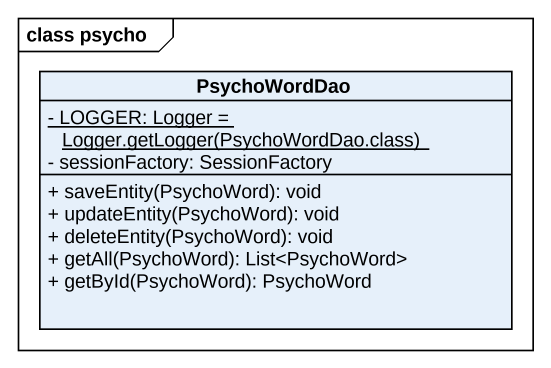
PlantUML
@startuml
mainframe class psycho
hide circle
hide empty members
skinparam classAttributeIconSize 0
class PsychoWordDao {
  {static} {field} - LOGGER: Logger = Logger.getLogger(PsychoWordDao.class)
  - sessionFactory: SessionFactory
  + saveEntity(PsychoWord): void
  + updateEntity(PsychoWord): void
  + deleteEntity(PsychoWord): void
  + getAll(PsychoWord): List<PsychoWord>
  + getById(PsychoWord): PsychoWord
}
@enduml
